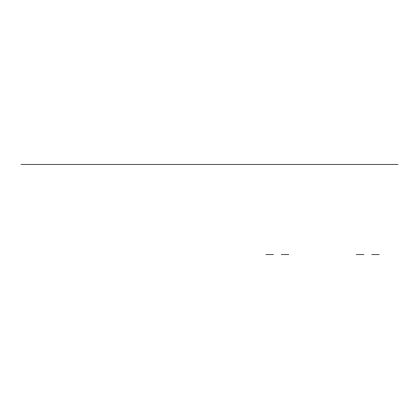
<?xml version="1.0" encoding="UTF-8"?>
<svg xmlns="http://www.w3.org/2000/svg" width="419" height="419" viewBox="0 0 419 419"><rect width="100%" height="100%" fill="white"/><g stroke="black" fill="none" stroke-linecap="round" stroke-linejoin="round"><path stroke-width="0.63" d="M20.95 164.285L398.05 164.285M265.913 254.715L273.429 254.715M281.311 254.715L288.827 254.715M356.344 254.715L363.86 254.715M371.737 254.715L379.253 254.715"/></g></svg>
